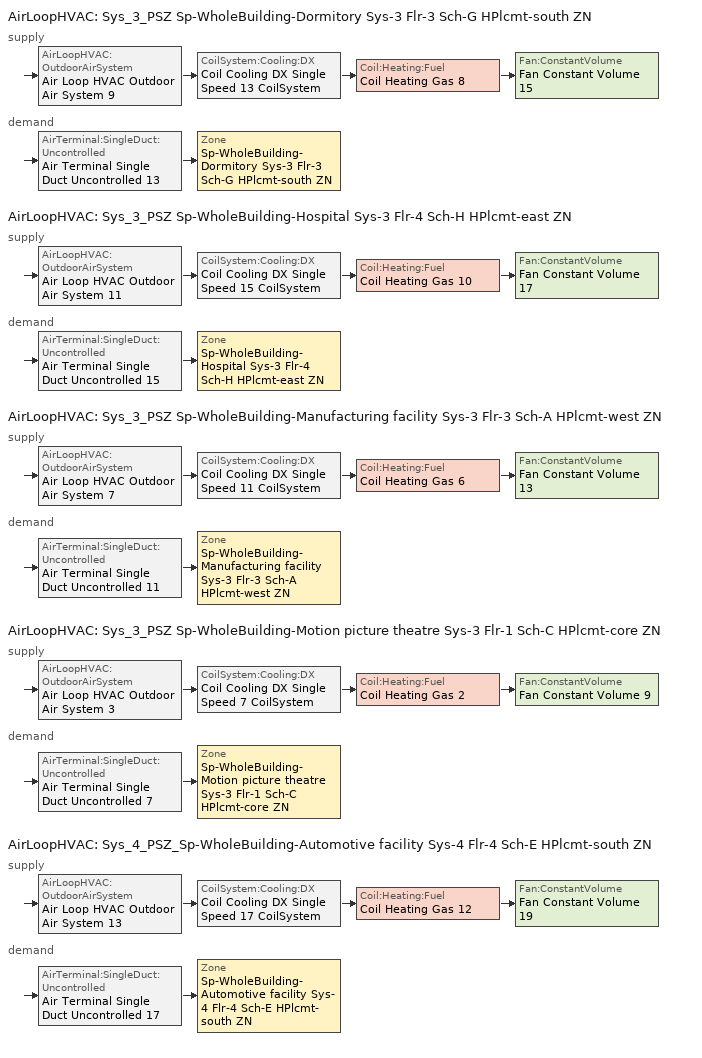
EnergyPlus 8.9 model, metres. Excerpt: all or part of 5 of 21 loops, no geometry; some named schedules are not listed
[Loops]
AirLoopHVAC 'Sys_3_PSZ Sp-WholeBuilding-Dormitory Sys-3 Flr-3 Sch-G HPlcmt-south ZN'
 supply: AirLoopHVAC:OutdoorAirSystem 'Air Loop HVAC Outdoor Air System 9' > CoilSystem:Cooling:DX 'Coil Cooling DX Single Speed 13 CoilSystem' > Coil:Heating:Fuel 'Coil Heating Gas 8' > Fan:ConstantVolume 'Fan Constant Volume 15'
 demand: AirTerminal:SingleDuct:Uncontrolled 'Air Terminal Single Duct Uncontrolled 13' > Zone 'Sp-WholeBuilding-Dormitory Sys-3 Flr-3 Sch-G HPlcmt-south ZN'
AirLoopHVAC 'Sys_3_PSZ Sp-WholeBuilding-Hospital Sys-3 Flr-4 Sch-H HPlcmt-east ZN'
 supply: AirLoopHVAC:OutdoorAirSystem 'Air Loop HVAC Outdoor Air System 11' > CoilSystem:Cooling:DX 'Coil Cooling DX Single Speed 15 CoilSystem' > Coil:Heating:Fuel 'Coil Heating Gas 10' > Fan:ConstantVolume 'Fan Constant Volume 17'
 demand: AirTerminal:SingleDuct:Uncontrolled 'Air Terminal Single Duct Uncontrolled 15' > Zone 'Sp-WholeBuilding-Hospital Sys-3 Flr-4 Sch-H HPlcmt-east ZN'
AirLoopHVAC 'Sys_3_PSZ Sp-WholeBuilding-Manufacturing facility Sys-3 Flr-3 Sch-A HPlcmt-west ZN'
 supply: AirLoopHVAC:OutdoorAirSystem 'Air Loop HVAC Outdoor Air System 7' > CoilSystem:Cooling:DX 'Coil Cooling DX Single Speed 11 CoilSystem' > Coil:Heating:Fuel 'Coil Heating Gas 6' > Fan:ConstantVolume 'Fan Constant Volume 13'
 demand: AirTerminal:SingleDuct:Uncontrolled 'Air Terminal Single Duct Uncontrolled 11' > Zone 'Sp-WholeBuilding-Manufacturing facility Sys-3 Flr-3 Sch-A HPlcmt-west ZN'
AirLoopHVAC 'Sys_3_PSZ Sp-WholeBuilding-Motion picture theatre Sys-3 Flr-1 Sch-C HPlcmt-core ZN'
 supply: AirLoopHVAC:OutdoorAirSystem 'Air Loop HVAC Outdoor Air System 3' > CoilSystem:Cooling:DX 'Coil Cooling DX Single Speed 7 CoilSystem' > Coil:Heating:Fuel 'Coil Heating Gas 2' > Fan:ConstantVolume 'Fan Constant Volume 9'
 demand: AirTerminal:SingleDuct:Uncontrolled 'Air Terminal Single Duct Uncontrolled 7' > Zone 'Sp-WholeBuilding-Motion picture theatre Sys-3 Flr-1 Sch-C HPlcmt-core ZN'
AirLoopHVAC 'Sys_4_PSZ_Sp-WholeBuilding-Automotive facility Sys-4 Flr-4 Sch-E HPlcmt-south ZN'
 supply: AirLoopHVAC:OutdoorAirSystem 'Air Loop HVAC Outdoor Air System 13' > CoilSystem:Cooling:DX 'Coil Cooling DX Single Speed 17 CoilSystem' > Coil:Heating:Fuel 'Coil Heating Gas 12' > Fan:ConstantVolume 'Fan Constant Volume 19'
 demand: AirTerminal:SingleDuct:Uncontrolled 'Air Terminal Single Duct Uncontrolled 17' > Zone 'Sp-WholeBuilding-Automotive facility Sys-4 Flr-4 Sch-E HPlcmt-south ZN'
[ZoneControl:Thermostat] Control Object Type 1=ThermostatSetpoint:DualSetpoint
Name | Zone or ZoneList | Control Type Schedule | Control Name 1
Sp-WholeBuilding-Automotive facility Sys-4 Flr-4 Sch-E HPlcmt-south ZN Thermostat | Sp-WholeBuilding-Automotive facility Sys-4 Flr-4 Sch-E HPlcmt-south ZN | Sp-WholeBuilding-Automotive facility Sys-4 Flr-4 Sch-E HPlcmt-south ZN Thermostat Schedule | Automotive facility WholeBuilding Thermostat 2
Sp-WholeBuilding-Dormitory Sys-3 Flr-3 Sch-G HPlcmt-south ZN Thermostat | Sp-WholeBuilding-Dormitory Sys-3 Flr-3 Sch-G HPlcmt-south ZN | Sp-WholeBuilding-Dormitory Sys-3 Flr-3 Sch-G HPlcmt-south ZN Thermostat Schedule | Dormitory WholeBuilding Thermostat 2
Sp-WholeBuilding-Hospital Sys-3 Flr-4 Sch-H HPlcmt-east ZN Thermostat | Sp-WholeBuilding-Hospital Sys-3 Flr-4 Sch-H HPlcmt-east ZN | Sp-WholeBuilding-Hospital Sys-3 Flr-4 Sch-H HPlcmt-east ZN Thermostat Schedule | Hospital WholeBuilding Thermostat 2
Sp-WholeBuilding-Manufacturing facility Sys-3 Flr-3 Sch-A HPlcmt-west ZN Thermostat | Sp-WholeBuilding-Manufacturing facility Sys-3 Flr-3 Sch-A HPlcmt-west ZN | Sp-WholeBuilding-Manufacturing facility Sys-3 Flr-3 Sch-A HPlcmt-west ZN Thermostat Schedule | Manufacturing facility WholeBuilding Thermostat 2
Sp-WholeBuilding-Motion picture theatre Sys-3 Flr-1 Sch-C HPlcmt-core ZN Thermostat | Sp-WholeBuilding-Motion picture theatre Sys-3 Flr-1 Sch-C HPlcmt-core ZN | Sp-WholeBuilding-Motion picture theatre Sys-3 Flr-1 Sch-C HPlcmt-core ZN Thermostat Schedule | Motion picture theatre WholeBuilding Thermostat 2
[ThermostatSetpoint:DualSetpoint]
Name | Heating Setpoint Temperature Schedule | Cooling Setpoint Temperature Schedule
Automotive facility WholeBuilding Thermostat 2 | NECB-E-Thermostat Setpoint-Heating | NECB-E-Thermostat Setpoint-Cooling
Dormitory WholeBuilding Thermostat 2 | NECB-G-Thermostat Setpoint-Heating | NECB-G-Thermostat Setpoint-Cooling
Hospital WholeBuilding Thermostat 2 | NECB-H-Thermostat Setpoint-Heating | NECB-H-Thermostat Setpoint-Cooling
Manufacturing facility WholeBuilding Thermostat 2 | NECB-A-Thermostat Setpoint-Heating | NECB-A-Thermostat Setpoint-Cooling
Motion picture theatre WholeBuilding Thermostat 2 | NECB-C-Thermostat Setpoint-Heating | NECB-C-Thermostat Setpoint-Cooling
[AirTerminal:SingleDuct:Uncontrolled] Availability Schedule=Always On Discrete; Maximum Air Flow Rate {m3/s}=AutoSize
Air Terminal Single Duct Uncontrolled 17; Air Terminal Single Duct Uncontrolled 13; Air Terminal Single Duct Uncontrolled 15; Air Terminal Single Duct Uncontrolled 11; Air Terminal Single Duct Uncontrolled 7
[Zone equipment]
Sp-WholeBuilding-Automotive facility Sys-4 Flr-4 Sch-E HPlcmt-south ZN: Air Terminal Single Duct Uncontrolled 17, Zone HVAC Baseboard Convective Water 15
Sp-WholeBuilding-Dormitory Sys-3 Flr-3 Sch-G HPlcmt-south ZN: Air Terminal Single Duct Uncontrolled 13, Zone HVAC Baseboard Convective Water 11
Sp-WholeBuilding-Hospital Sys-3 Flr-4 Sch-H HPlcmt-east ZN: Air Terminal Single Duct Uncontrolled 15, Zone HVAC Baseboard Convective Water 13
Sp-WholeBuilding-Manufacturing facility Sys-3 Flr-3 Sch-A HPlcmt-west ZN: Air Terminal Single Duct Uncontrolled 11, Zone HVAC Baseboard Convective Water 9
Sp-WholeBuilding-Motion picture theatre Sys-3 Flr-1 Sch-C HPlcmt-core ZN: Air Terminal Single Duct Uncontrolled 7, Zone HVAC Baseboard Convective Water 5
[Sizing:Zone] Zone Cooling Design Supply Air Temperature Input Method=SupplyAirTemperature; Zone Cooling Design Supply Air Temperature {C}=13; Zone Cooling Design Supply Air Temperature Difference {deltaC}=11.11; Zone Heating Design Supply Air Temperature Input Method=SupplyAirTemperature; Zone Heating Design Supply Air Temperature {C}=43; Zone Heating Design Supply Air Temperature Difference {deltaC}=11.11; Zone Cooling Design Supply Air Humidity Ratio {kgWater/kgDryAir}=0.0085; Zone Heating Design Supply Air Humidity Ratio {kgWater/kgDryAir}=0.008; Zone Heating Sizing Factor=1.3; Zone Cooling Sizing Factor=1.1; Cooling Design Air Flow Method=DesignDay; Cooling Design Air Flow Rate {m3/s}=0; Cooling Minimum Air Flow per Zone Floor Area {m3/s-m2}=0.000762; Cooling Minimum Air Flow {m3/s}=0; Cooling Minimum Air Flow Fraction=0; Heating Design Air Flow Method=DesignDay; Heating Design Air Flow Rate {m3/s}=0; Heating Maximum Air Flow per Zone Floor Area {m3/s-m2}=0.002032; Heating Maximum Air Flow {m3/s}=0.141576; Heating Maximum Air Flow Fraction=0.3; Account for Dedicated Outdoor Air System=No
Name | Design Specification Outdoor Air Object | Design Specification Zone Air Distribution Object
Sp-WholeBuilding-Automotive facility Sys-4 Flr-4 Sch-E HPlcmt-south ZN | Automotive facility WholeBuilding Ventilation | Sp-WholeBuilding-Automotive facility Sys-4 Flr-4 Sch-E HPlcmt-south ZN Design Spec Zone Air Dist
Sp-WholeBuilding-Dormitory Sys-3 Flr-3 Sch-G HPlcmt-south ZN | Dormitory WholeBuilding Ventilation | Sp-WholeBuilding-Dormitory Sys-3 Flr-3 Sch-G HPlcmt-south ZN Design Spec Zone Air Dist
Sp-WholeBuilding-Hospital Sys-3 Flr-4 Sch-H HPlcmt-east ZN | Hospital WholeBuilding Ventilation | Sp-WholeBuilding-Hospital Sys-3 Flr-4 Sch-H HPlcmt-east ZN Design Spec Zone Air Dist
Sp-WholeBuilding-Manufacturing facility Sys-3 Flr-3 Sch-A HPlcmt-west ZN | Manufacturing facility WholeBuilding Ventilation | Sp-WholeBuilding-Manufacturing facility Sys-3 Flr-3 Sch-A HPlcmt-west ZN Design Spec Zone Air Dist
Sp-WholeBuilding-Motion picture theatre Sys-3 Flr-1 Sch-C HPlcmt-core ZN | Motion picture theatre WholeBuilding Ventilation | Sp-WholeBuilding-Motion picture theatre Sys-3 Flr-1 Sch-C HPlcmt-core ZN Design Spec Zone Air Dist
[DesignSpecification:ZoneAirDistribution] Zone Air Distribution Effectiveness in Cooling Mode=1; Zone Air Distribution Effectiveness in Heating Mode=1
Sp-WholeBuilding-Automotive facility Sys-4 Flr-4 Sch-E HPlcmt-south ZN Design Spec Zone Air Dist; Sp-WholeBuilding-Dormitory Sys-3 Flr-3 Sch-G HPlcmt-south ZN Design Spec Zone Air Dist; Sp-WholeBuilding-Hospital Sys-3 Flr-4 Sch-H HPlcmt-east ZN Design Spec Zone Air Dist; Sp-WholeBuilding-Manufacturing facility Sys-3 Flr-3 Sch-A HPlcmt-west ZN Design Spec Zone Air Dist; Sp-WholeBuilding-Motion picture theatre Sys-3 Flr-1 Sch-C HPlcmt-core ZN Design Spec Zone Air Dist
[Controller:MechanicalVentilation] Availability Schedule=Always On Discrete; Demand Controlled Ventilation=No; System Outdoor Air Method=ZoneSum
Name | Zone Name 1 | Design Specification Outdoor Air Object Name 1 | Design Specification Zone Air Distribution Object Name 1
Controller Mechanical Ventilation 13 | Sp-WholeBuilding-Automotive facility Sys-4 Flr-4 Sch-E HPlcmt-south ZN | Automotive facility WholeBuilding Ventilation | Sp-WholeBuilding-Automotive facility Sys-4 Flr-4 Sch-E HPlcmt-south ZN Design Spec Zone Air Dist
Controller Mechanical Ventilation 9 | Sp-WholeBuilding-Dormitory Sys-3 Flr-3 Sch-G HPlcmt-south ZN | Dormitory WholeBuilding Ventilation | Sp-WholeBuilding-Dormitory Sys-3 Flr-3 Sch-G HPlcmt-south ZN Design Spec Zone Air Dist
Controller Mechanical Ventilation 11 | Sp-WholeBuilding-Hospital Sys-3 Flr-4 Sch-H HPlcmt-east ZN | Hospital WholeBuilding Ventilation | Sp-WholeBuilding-Hospital Sys-3 Flr-4 Sch-H HPlcmt-east ZN Design Spec Zone Air Dist
Controller Mechanical Ventilation 7 | Sp-WholeBuilding-Manufacturing facility Sys-3 Flr-3 Sch-A HPlcmt-west ZN | Manufacturing facility WholeBuilding Ventilation | Sp-WholeBuilding-Manufacturing facility Sys-3 Flr-3 Sch-A HPlcmt-west ZN Design Spec Zone Air Dist
Controller Mechanical Ventilation 3 | Sp-WholeBuilding-Motion picture theatre Sys-3 Flr-1 Sch-C HPlcmt-core ZN | Motion picture theatre WholeBuilding Ventilation | Sp-WholeBuilding-Motion picture theatre Sys-3 Flr-1 Sch-C HPlcmt-core ZN Design Spec Zone Air Dist
[DesignSpecification:OutdoorAir] Outdoor Air Method=Sum; Outdoor Air Flow per Person {m3/s-person}=0; Outdoor Air Flow per Zone {m3/s}=0; Outdoor Air Flow Air Changes per Hour {1/hr}=0
Name | Outdoor Air Flow per Zone Floor Area {m3/s-m2}
Automotive facility WholeBuilding Ventilation | 0.00114808
Dormitory WholeBuilding Ventilation | 0.000381
Hospital WholeBuilding Ventilation | 0.002286
Manufacturing facility WholeBuilding Ventilation | 0.00107188
Motion picture theatre WholeBuilding Ventilation | 0.00059944
[Fan:ConstantVolume] Availability Schedule=Always On Discrete; Fan Total Efficiency=0.7; Pressure Rise {Pa}=250; Maximum Flow Rate {m3/s}=AutoSize; Motor Efficiency=0.9; Motor In Airstream Fraction=1
Fan Constant Volume 15; Fan Constant Volume 17; Fan Constant Volume 13; Fan Constant Volume 9; Fan Constant Volume 19
[Coil:Cooling:DX:SingleSpeed] Availability Schedule=Always On Discrete; Gross Rated Total Cooling Capacity {W}=Autosize; Gross Rated Sensible Heat Ratio=Autosize; Gross Rated Cooling COP {W/W}=3; Rated Air Flow Rate {m3/s}=Autosize; Rated Evaporator Fan Power Per Volume Flow Rate {W/(m3/s)}=773.3; Condenser Type=AirCooled; Evaporative Condenser Effectiveness=0; Evaporative Condenser Air Flow Rate {m3/s}=Autosize; Evaporative Condenser Pump Rated Power Consumption {W}=Autosize; Crankcase Heater Capacity {W}=0; Maximum Outdoor Dry-Bulb Temperature for Crankcase Heater Operation {C}=0; Basin Heater Capacity {W/K}=0; Basin Heater Setpoint Temperature {C}=10
Name | Total Cooling Capacity Function of Temperature Curve | Total Cooling Capacity Function of Flow Fraction Curve | Energy Input Ratio Function of Temperature Curve | Energy Input Ratio Function of Flow Fraction Curve | Part Load Fraction Correlation Curve
Coil Cooling DX Single Speed 13 | Curve Biquadratic 29 | Curve Quadratic 33 | Curve Biquadratic 30 | Curve Quadratic 34 | Curve Quadratic 35
Coil Cooling DX Single Speed 15 | Curve Biquadratic 33 | Curve Quadratic 39 | Curve Biquadratic 34 | Curve Quadratic 40 | Curve Quadratic 41
Coil Cooling DX Single Speed 11 | Curve Biquadratic 25 | Curve Quadratic 27 | Curve Biquadratic 26 | Curve Quadratic 28 | Curve Quadratic 29
Coil Cooling DX Single Speed 7 | Curve Biquadratic 17 | Curve Quadratic 15 | Curve Biquadratic 18 | Curve Quadratic 16 | Curve Quadratic 17
Coil Cooling DX Single Speed 17 | Curve Biquadratic 37 | Curve Quadratic 44 | Curve Biquadratic 38 | Curve Quadratic 45 | Curve Cubic 8
[AirLoopHVAC] Design Supply Air Flow Rate {m3/s}=AutoSize
Sys_3_PSZ Sp-WholeBuilding-Dormitory Sys-3 Flr-3 Sch-G HPlcmt-south ZN; Sys_3_PSZ Sp-WholeBuilding-Hospital Sys-3 Flr-4 Sch-H HPlcmt-east ZN; Sys_3_PSZ Sp-WholeBuilding-Manufacturing facility Sys-3 Flr-3 Sch-A HPlcmt-west ZN; Sys_3_PSZ Sp-WholeBuilding-Motion picture theatre Sys-3 Flr-1 Sch-C HPlcmt-core ZN; Sys_4_PSZ_Sp-WholeBuilding-Automotive facility Sys-4 Flr-4 Sch-E HPlcmt-south ZN
[Sizing:System] Type of Load to Size On=Sensible; Design Outdoor Air Flow Rate {m3/s}=Autosize; Central Heating Maximum System Air Flow Ratio=1; Preheat Design Temperature {C}=7; Preheat Design Humidity Ratio {kgWater/kgDryAir}=0.008; Precool Design Temperature {C}=13; Precool Design Humidity Ratio {kgWater/kgDryAir}=0.008; Central Cooling Design Supply Air Temperature {C}=13; Central Heating Design Supply Air Temperature {C}=43; Type of Zone Sum to Use=NonCoincident; 100% Outdoor Air in Cooling=No; 100% Outdoor Air in Heating=No; Central Cooling Design Supply Air Humidity Ratio {kgWater/kgDryAir}=0.0085; Central Heating Design Supply Air Humidity Ratio {kgWater/kgDryAir}=0.008; Cooling Supply Air Flow Rate Method=DesignDay; Cooling Supply Air Flow Rate {m3/s}=0; Cooling Supply Air Flow Rate Per Floor Area {m3/s-m2}=0.00996765; Cooling Fraction of Autosized Cooling Supply Air Flow Rate=1; Cooling Supply Air Flow Rate Per Unit Cooling Capacity {m3/s-W}=3.94755e-05; Heating Supply Air Flow Rate Method=DesignDay; Heating Supply Air Flow Rate {m3/s}=0; Heating Supply Air Flow Rate Per Floor Area {m3/s-m2}=0.00996765; Heating Fraction of Autosized Heating Supply Air Flow Rate=1; Heating Fraction of Autosized Cooling Supply Air Flow Rate=1; Heating Supply Air Flow Rate Per Unit Heating Capacity {m3/s-W}=3.15882e-05; System Outdoor Air Method=ZoneSum; Zone Maximum Outdoor Air Fraction=1; Cooling Design Capacity Method=CoolingDesignCapacity; Cooling Design Capacity {W}=Autosize; Cooling Design Capacity Per Floor Area {W/m2}=234.7; Fraction of Autosized Cooling Design Capacity=1; Heating Design Capacity Method=HeatingDesignCapacity; Heating Design Capacity {W}=Autosize; Heating Design Capacity Per Floor Area {W/m2}=157; Fraction of Autosized Heating Design Capacity=1; Central Cooling Capacity Control Method=OnOff
Sys_3_PSZ Sp-WholeBuilding-Dormitory Sys-3 Flr-3 Sch-G HPlcmt-south ZN; Sys_3_PSZ Sp-WholeBuilding-Hospital Sys-3 Flr-4 Sch-H HPlcmt-east ZN; Sys_3_PSZ Sp-WholeBuilding-Manufacturing facility Sys-3 Flr-3 Sch-A HPlcmt-west ZN; Sys_3_PSZ Sp-WholeBuilding-Motion picture theatre Sys-3 Flr-1 Sch-C HPlcmt-core ZN; Sys_4_PSZ_Sp-WholeBuilding-Automotive facility Sys-4 Flr-4 Sch-E HPlcmt-south ZN
[Controller:OutdoorAir] Minimum Outdoor Air Flow Rate {m3/s}=Autosize; Maximum Outdoor Air Flow Rate {m3/s}=Autosize; Economizer Control Type=NoEconomizer; Economizer Control Action Type=ModulateFlow; Economizer Maximum Limit Dry-Bulb Temperature {C}=28; Economizer Maximum Limit Enthalpy {J/kg}=64000; Economizer Minimum Limit Dry-Bulb Temperature {C}=-100; Lockout Type=NoLockout; Minimum Limit Type=FixedMinimum; High Humidity Control=No; Control High Indoor Humidity Based on Outdoor Humidity Ratio=Yes; Heat Recovery Bypass Control Type=BypassWhenWithinEconomizerLimits
Name | Mechanical Ventilation Controller
Controller Outdoor Air 9 | Controller Mechanical Ventilation 9
Controller Outdoor Air 11 | Controller Mechanical Ventilation 11
Controller Outdoor Air 7 | Controller Mechanical Ventilation 7
Controller Outdoor Air 3 | Controller Mechanical Ventilation 3
Controller Outdoor Air 13 | Controller Mechanical Ventilation 13
[SetpointManager:MixedAir] Control Variable=Temperature
Node 206 OS Default SPM; Node 205 OS Default SPM; Node 204 OS Default SPM; Node 232 OS Default SPM; Node 231 OS Default SPM; Node 230 OS Default SPM; Node 180 OS Default SPM; Node 179 OS Default SPM; Node 178 OS Default SPM; Node 128 OS Default SPM; Node 127 OS Default SPM; Node 126 OS Default SPM; Node 258 OS Default SPM; Node 257 OS Default SPM; Node 256 OS Default SPM
[CoilSystem:Cooling:DX] Availability Schedule=Always On Discrete
Name | Cooling Coil
Coil Cooling DX Single Speed 13 CoilSystem | Coil Cooling DX Single Speed 13
Coil Cooling DX Single Speed 15 CoilSystem | Coil Cooling DX Single Speed 15
Coil Cooling DX Single Speed 11 CoilSystem | Coil Cooling DX Single Speed 11
Coil Cooling DX Single Speed 7 CoilSystem | Coil Cooling DX Single Speed 7
Coil Cooling DX Single Speed 17 CoilSystem | Coil Cooling DX Single Speed 17
[Coil:Heating:Fuel] Availability Schedule=Always On Discrete; Fuel Type=NaturalGas; Burner Efficiency=0.8; Nominal Capacity {W}=AutoSize; Parasitic Electric Load {W}=0; Parasitic Fuel Load {W}=0
Coil Heating Gas 8; Coil Heating Gas 10; Coil Heating Gas 6; Coil Heating Gas 2; Coil Heating Gas 12
[SetpointManager:SingleZone:Reheat] Control Variable=Temperature; Minimum Supply Air Temperature {C}=13; Maximum Supply Air Temperature {C}=43
Name | Control Zone
Setpoint Manager Single Zone Reheat 8 | Sp-WholeBuilding-Dormitory Sys-3 Flr-3 Sch-G HPlcmt-south ZN
Setpoint Manager Single Zone Reheat 10 | Sp-WholeBuilding-Hospital Sys-3 Flr-4 Sch-H HPlcmt-east ZN
Setpoint Manager Single Zone Reheat 6 | Sp-WholeBuilding-Manufacturing facility Sys-3 Flr-3 Sch-A HPlcmt-west ZN
Setpoint Manager Single Zone Reheat 2 | Sp-WholeBuilding-Motion picture theatre Sys-3 Flr-1 Sch-C HPlcmt-core ZN
Setpoint Manager Single Zone Reheat 12 | Sp-WholeBuilding-Automotive facility Sys-4 Flr-4 Sch-E HPlcmt-south ZN
[Schedule:Compact]
Sp-WholeBuilding-Automotive facility Sys-4 Flr-4 Sch-E HPlcmt-south ZN Thermostat Schedule; Sp-WholeBuilding-Dormitory Sys-3 Flr-3 Sch-G HPlcmt-south ZN Thermostat Schedule; Sp-WholeBuilding-Hospital Sys-3 Flr-4 Sch-H HPlcmt-east ZN Thermostat Schedule; Sp-WholeBuilding-Manufacturing facility Sys-3 Flr-3 Sch-A HPlcmt-west ZN Thermostat Schedule; Sp-WholeBuilding-Motion picture theatre Sys-3 Flr-1 Sch-C HPlcmt-core ZN Thermostat Schedule: Through: 12/31, For: AllDays, Until: 24:00, 4
[Schedule:Week:Daily]
NECB-E-Thermostat Setpoint-Heating Week Rule - Jan1-Dec31: NECB-E-Thermostat Setpoint-Heating Sun|Hol Day, NECB-E-Thermostat Setpoint-Heating Default|Wkdy Day, NECB-E-Thermostat Setpoint-Heating Default|Wkdy Day, NECB-E-Thermostat Setpoint-Heating Default|Wkdy Day, NECB-E-Thermostat Setpoint-Heating Default|Wkdy Day, NECB-E-Thermostat Setpoint-Heating Default|Wkdy Day, NECB-E-Thermostat Setpoint-Heating Sat Day, NECB-E-Thermostat Setpoint-Heating Default, NECB-E-Thermostat Setpoint-Heating Default, NECB-E-Thermostat Setpoint-Heating Default, NECB-E-Thermostat Setpoint-Heating Default, NECB-E-Thermostat Setpoint-Heating Default
NECB-E-Thermostat Setpoint-Cooling Week Rule - Jan1-Dec31: NECB-E-Thermostat Setpoint-Cooling Sun|Hol Day, NECB-E-Thermostat Setpoint-Cooling Default|Wkdy Day, NECB-E-Thermostat Setpoint-Cooling Default|Wkdy Day, NECB-E-Thermostat Setpoint-Cooling Default|Wkdy Day, NECB-E-Thermostat Setpoint-Cooling Default|Wkdy Day, NECB-E-Thermostat Setpoint-Cooling Default|Wkdy Day, NECB-E-Thermostat Setpoint-Cooling Sat Day, NECB-E-Thermostat Setpoint-Cooling Default, NECB-E-Thermostat Setpoint-Cooling Default, NECB-E-Thermostat Setpoint-Cooling Default, NECB-E-Thermostat Setpoint-Cooling Default, NECB-E-Thermostat Setpoint-Cooling Default
NECB-G-Thermostat Setpoint-Heating Week Rule - Jan1-Dec31: NECB-G-Thermostat Setpoint-Heating Sun|Hol Day, NECB-G-Thermostat Setpoint-Heating Default|Wkdy Day, NECB-G-Thermostat Setpoint-Heating Default|Wkdy Day, NECB-G-Thermostat Setpoint-Heating Default|Wkdy Day, NECB-G-Thermostat Setpoint-Heating Default|Wkdy Day, NECB-G-Thermostat Setpoint-Heating Default|Wkdy Day, NECB-G-Thermostat Setpoint-Heating Sat Day, NECB-G-Thermostat Setpoint-Heating Default, NECB-G-Thermostat Setpoint-Heating Default, NECB-G-Thermostat Setpoint-Heating Default, NECB-G-Thermostat Setpoint-Heating Default, NECB-G-Thermostat Setpoint-Heating Default
NECB-G-Thermostat Setpoint-Cooling Week Rule - Jan1-Dec31: NECB-G-Thermostat Setpoint-Cooling Sun|Hol Day, NECB-G-Thermostat Setpoint-Cooling Default|Wkdy Day, NECB-G-Thermostat Setpoint-Cooling Default|Wkdy Day, NECB-G-Thermostat Setpoint-Cooling Default|Wkdy Day, NECB-G-Thermostat Setpoint-Cooling Default|Wkdy Day, NECB-G-Thermostat Setpoint-Cooling Default|Wkdy Day, NECB-G-Thermostat Setpoint-Cooling Sat Day, NECB-G-Thermostat Setpoint-Cooling Default, NECB-G-Thermostat Setpoint-Cooling Default, NECB-G-Thermostat Setpoint-Cooling Default, NECB-G-Thermostat Setpoint-Cooling Default, NECB-G-Thermostat Setpoint-Cooling Default
[Schedule:Year]
NECB-E-Thermostat Setpoint-Heating: NECB-E-Thermostat Setpoint-Heating Week Rule - Jan1-Dec31, 1, 1, 12, 31
NECB-E-Thermostat Setpoint-Cooling: NECB-E-Thermostat Setpoint-Cooling Week Rule - Jan1-Dec31, 1, 1, 12, 31
NECB-C-Thermostat Setpoint-Heating: NECB-C-Thermostat Setpoint-Heating Week Rule - Jan1-Dec31, 1, 1, 12, 31
NECB-C-Thermostat Setpoint-Cooling: NECB-C-Thermostat Setpoint-Cooling Week Rule - Jan1-Dec31, 1, 1, 12, 31
NECB-A-Thermostat Setpoint-Heating: NECB-A-Thermostat Setpoint-Heating Week Rule - Jan1-Dec31, 1, 1, 12, 31
NECB-A-Thermostat Setpoint-Cooling: NECB-A-Thermostat Setpoint-Cooling Week Rule - Jan1-Dec31, 1, 1, 12, 31
NECB-G-Thermostat Setpoint-Heating: NECB-G-Thermostat Setpoint-Heating Week Rule - Jan1-Dec31, 1, 1, 12, 31
NECB-G-Thermostat Setpoint-Cooling: NECB-G-Thermostat Setpoint-Cooling Week Rule - Jan1-Dec31, 1, 1, 12, 31
NECB-H-Thermostat Setpoint-Heating: NECB-H-Thermostat Setpoint-Heating Week Rule - Jan1-Dec31, 1, 1, 12, 31
NECB-H-Thermostat Setpoint-Cooling: NECB-H-Thermostat Setpoint-Cooling Week Rule - Jan1-Dec31, 1, 1, 12, 31
[Schedule:Constant]
Always On Discrete: Hourly Value=1
[Curve:Biquadratic] Maximum Value of y {BasedOnField A3}=46
Name | Coefficient1 Constant | Coefficient2 x | Coefficient3 x**2 | Coefficient4 y | Coefficient5 y**2 | Coefficient6 x*y | Minimum Value of x {BasedOnField A2} | Maximum Value of x {BasedOnField A2} | Minimum Value of y {BasedOnField A3}
Curve Biquadratic 29; Curve Biquadratic 33; Curve Biquadratic 25; Curve Biquadratic 17 | 0.942588 | 0.00954335 | 0.00068377 | -0.0110427 | 5.249e-06 | -9.72e-06 | 17 | 22 | 13
Curve Biquadratic 30; Curve Biquadratic 34; Curve Biquadratic 26; Curve Biquadratic 18 | 0.342414 | 0.034885 | -0.0006237 | 0.00497722 | 0.000437951 | -0.000728028 | 17 | 22 | 13
Curve Biquadratic 37 | 0.867905 | 0.0142459 | 0.000554364 | -0.00755748 | 3.3048e-05 | -0.000191808 | 13 | 24 | 24
Curve Biquadratic 38 | 0.116936 | 0.0284933 | -0.000411156 | 0.0214108 | 0.000161028 | -0.000679104 | 13 | 24 | 24
[Curve:Quadratic]
Name | Coefficient1 Constant | Coefficient2 x | Coefficient3 x**2 | Minimum Value of x {BasedOnField A2} | Maximum Value of x {BasedOnField A2}
Curve Quadratic 33; Curve Quadratic 39; Curve Quadratic 27; Curve Quadratic 15 | 0.8 | 0.2 | 0 | 0.5 | 1.5
Curve Quadratic 34; Curve Quadratic 40; Curve Quadratic 28; Curve Quadratic 16 | 1.1552 | -0.1808 | 0.0256 | 0.5 | 1.5
Curve Quadratic 35; Curve Quadratic 41; Curve Quadratic 29; Curve Quadratic 17 | 0.85 | 0.15 | 0 | 0 | 1
Curve Quadratic 44; Curve Quadratic 45 | 1 | 0 | 0 | 0 | 1
[Curve:Cubic]
Curve Cubic 8: Coefficient1 Constant=0.0277; Coefficient2 x=4.9151; Coefficient3 x**2=-8.184; Coefficient4 x**3=4.2702; Minimum Value of x {BasedOnField A2}=0.7; Maximum Value of x {BasedOnField A2}=1
